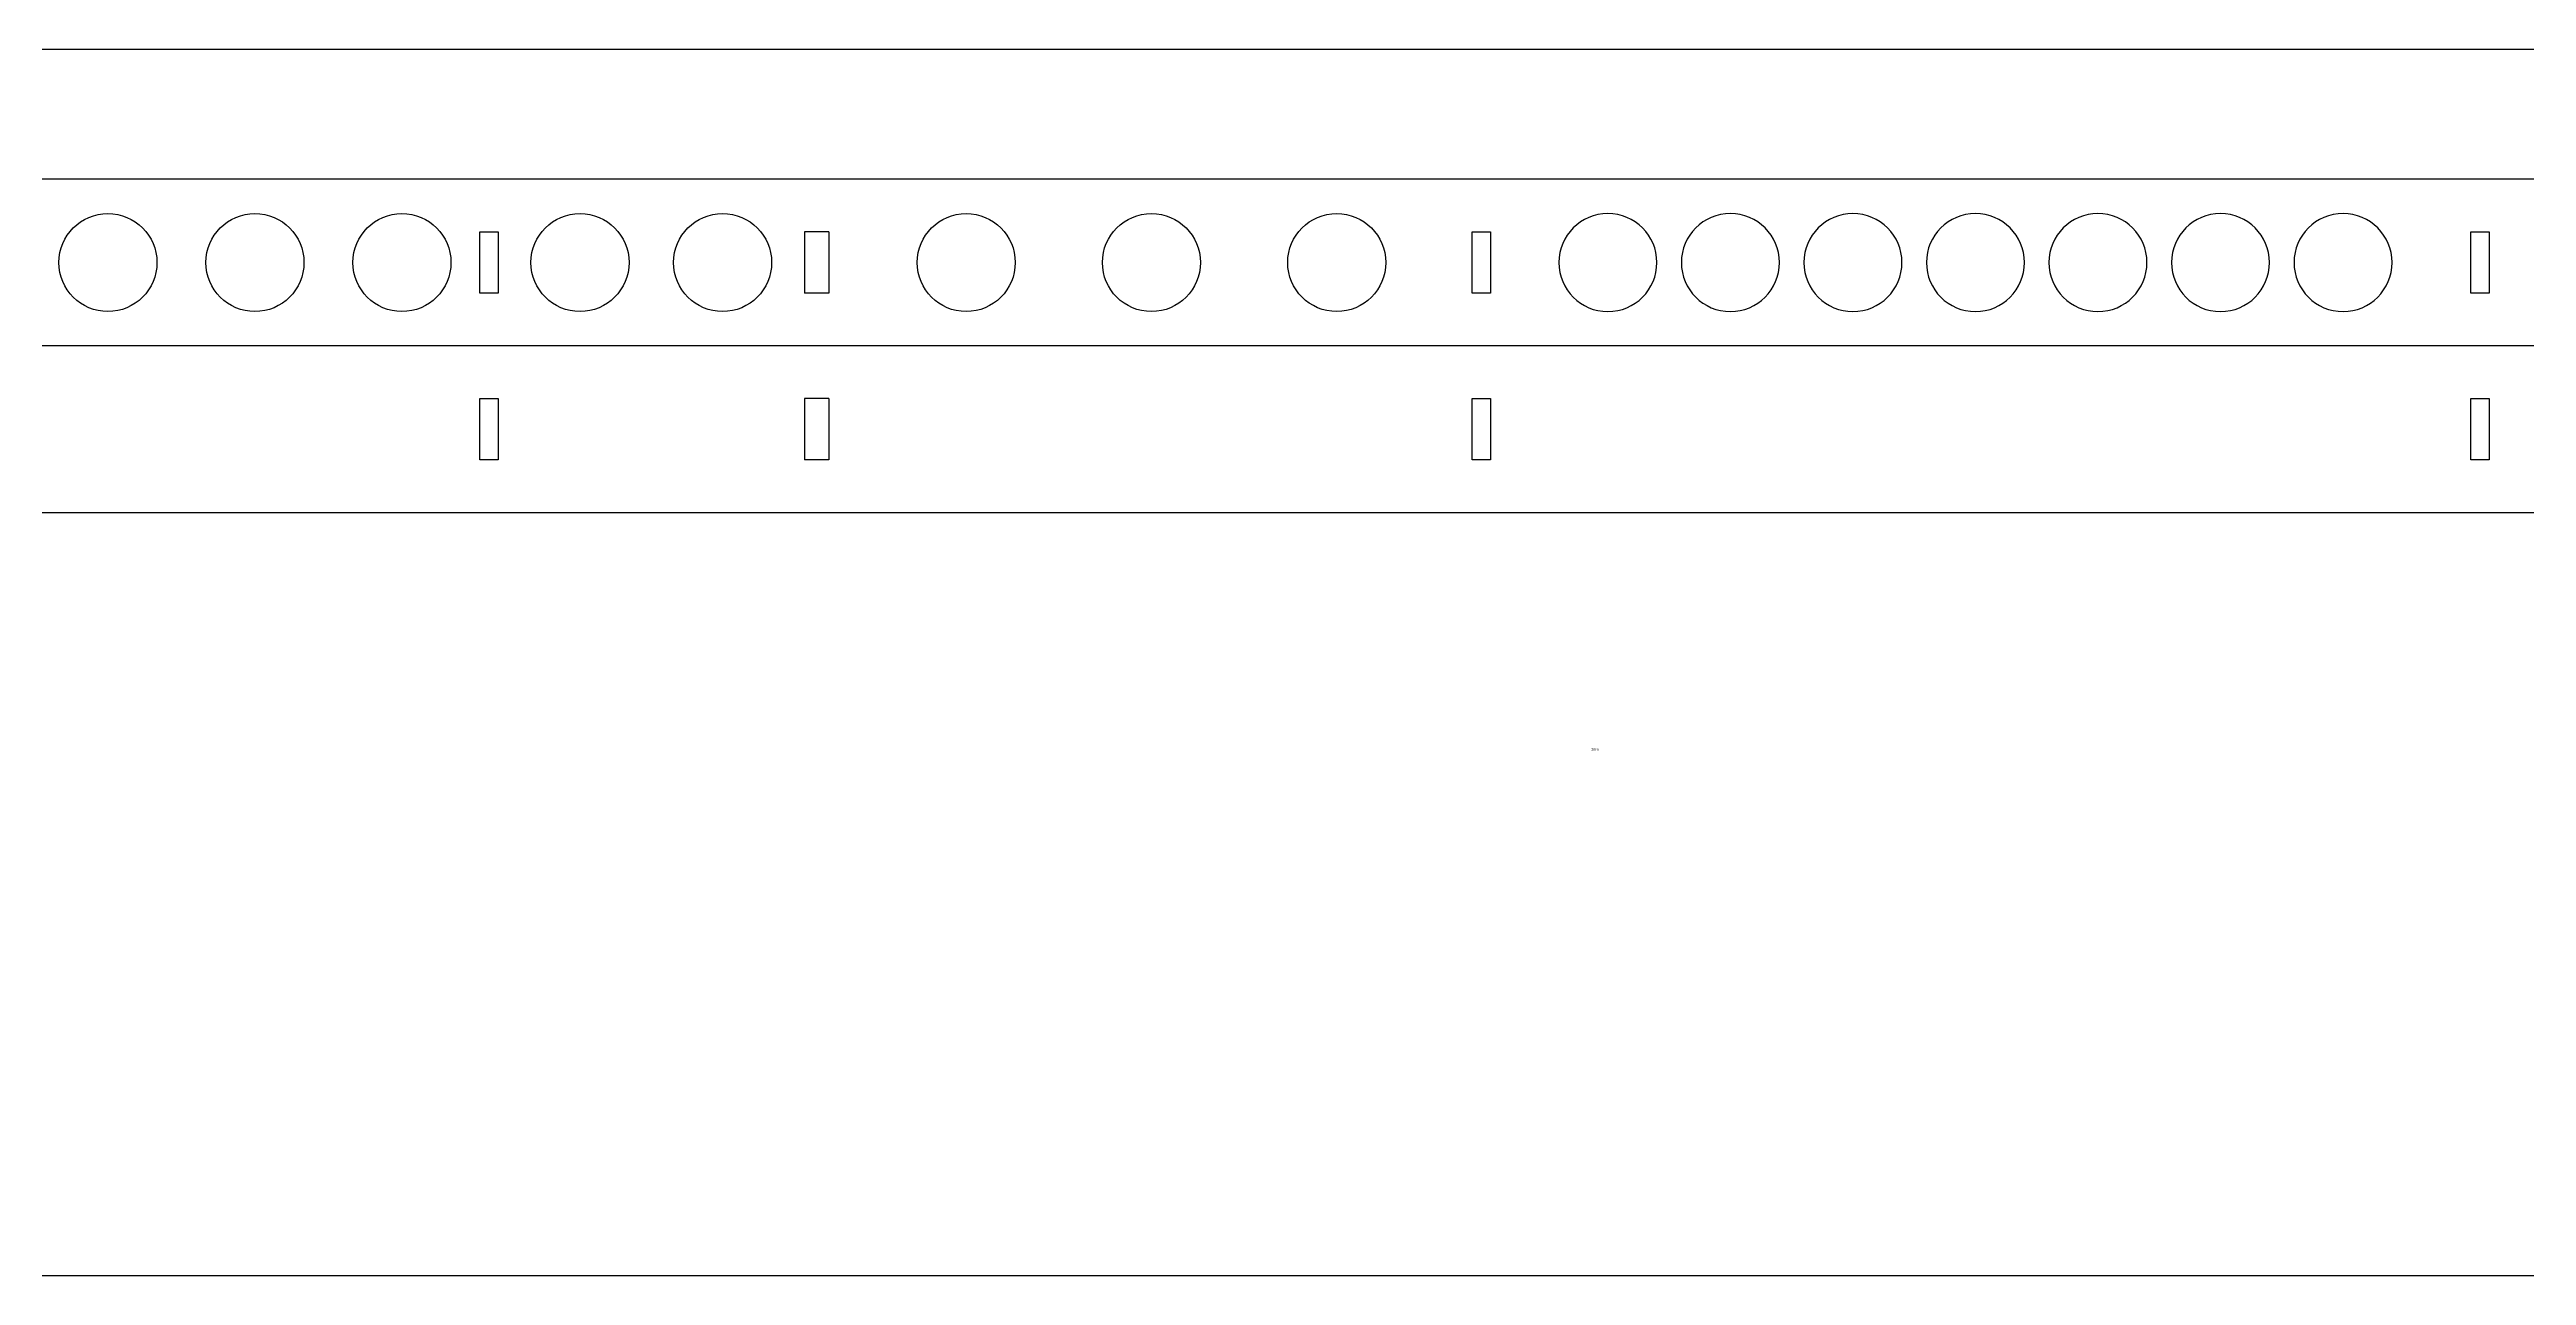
# Model space of a CAD drawing. Header units: inches. Extents: x 14 to 1585, y 4 to 1231.
# Drawn here: x 431.3 to 633.5, y 646.9 to 746.9 of the extents above; entities that cross this region are included whole.
import ezdxf

# ---------------------------------------------------------------- set-up
doc = ezdxf.new("R2010")
doc.units = ezdxf.units.IN
doc.header["$MEASUREMENT"] = 0
doc.styles.get("Standard").update_dxf_attribs({"font": 'arial.ttf'})

# ---------------------------------------------------------------- blocks, each defined once
blk = doc.blocks.new('*U9')
blk.add_circle((0, 0), 4)
blk = doc.blocks.new('*U10')
at = {"color": 0, "linetype": 'ByBlock', "lineweight": -2, "transparency": 16777216}
for p in [(0, 0), (10, 0), (20, 0), (30, 0), (40, 0), (50, 0), (60, 0)]:
    blk.add_blockref('*U9', p, dxfattribs=at)
blk = doc.blocks.new('*U11')
blk.add_circle((0, 0), 4)
blk = doc.blocks.new('*U12')
at = {"color": 0, "linetype": 'ByBlock', "lineweight": -2, "transparency": 16777216}
for p in [(0, 0), (12, 0), (24, 0)]:
    blk.add_blockref('*U11', p, dxfattribs=at)
blk = doc.blocks.new('*U13')
blk.add_circle((0, 0), 4)
blk = doc.blocks.new('*U14')
at = {"color": 0, "linetype": 'ByBlock', "lineweight": -2, "transparency": 16777216}
for p in [(0, 0), (15.12, 0), (30.24, 0)]:
    blk.add_blockref('*U13', p, dxfattribs=at)

msp = doc.modelspace()

# ---------------------------------------------------------------- linework, layer by layer
for p, q in [((1095.31, 746.94), (95.34, 746.94)), ((793.64, 736.37), (101.21, 736.37)), ((466.44, 729.57), (466.44, 732.07)), ((466.44, 732.07), (467.94, 732.07)), ((467.94, 732.07), (467.94, 727.07)), ((492.94, 732.07), (492.94, 727.07)), ((494.94, 732.07), (492.94, 732.07)), ((494.94, 732.07), (494.94, 727.07)), ((547.43, 729.57), (547.43, 732.07)), ((547.43, 732.07), (548.93, 732.07)), ((548.93, 732.07), (548.93, 727.07)), ((628.93, 729.57), (628.93, 732.07)), ((628.93, 732.07), (630.43, 732.07)), ((630.43, 732.07), (630.43, 727.07)), ((466.44, 727.07), (466.44, 729.57)), ((547.43, 727.07), (547.43, 729.57)), ((628.93, 727.07), (628.93, 729.57)), ((467.94, 727.07), (466.44, 727.07)), ((494.94, 727.07), (492.94, 727.07)), ((548.93, 727.07), (547.43, 727.07)), ((630.43, 727.07), (628.93, 727.07)), ((793.64, 722.77), (101.21, 722.77)), ((466.44, 715.97), (466.44, 718.47)), ((466.44, 718.47), (467.94, 718.47)), ((467.94, 718.47), (467.94, 713.47)), ((492.94, 718.47), (492.94, 713.47)), ((494.94, 718.47), (492.94, 718.47)), ((494.94, 718.47), (494.94, 713.47)), ((547.43, 715.97), (547.43, 718.47)), ((547.43, 718.47), (548.93, 718.47)), ((548.93, 718.47), (548.93, 713.47)), ((628.93, 715.97), (628.93, 718.47)), ((628.93, 718.47), (630.43, 718.47)), ((630.43, 718.47), (630.43, 713.47)), ((466.44, 713.47), (466.44, 715.97)), ((547.43, 713.47), (547.43, 715.97)), ((628.93, 713.47), (628.93, 715.97)), ((467.94, 713.47), (466.44, 713.47)), ((494.94, 713.47), (492.94, 713.47)), ((548.93, 713.47), (547.43, 713.47)), ((630.43, 713.47), (628.93, 713.47)), ((101.21, 709.17), (793.64, 709.17)), ((95.31, 646.94), (1095.31, 646.94))]:
    msp.add_line(p, q)
for centre in [(474.62, 729.57), (486.26, 729.57)]:
    msp.add_circle(centre, 4)

# ---------------------------------------------------------------- block references
for name, p in [('*U12', (436.09, 729.57)), ('*U14', (506.14, 729.57))]:
    msp.add_blockref(name, p)
at = {"xscale": -1}
msp.add_blockref('*U10', (618.51, 729.57), dxfattribs=at)

# ---------------------------------------------------------------- texts
at = {"insert": (557.15, 689.96), "char_height": 0.2, "attachment_point": 1}
msp.add_mtext_dynamic_manual_height_columns('3mm', width=93.028, gutter_width=1, heights=[0], dxfattribs=at)

doc.saveas('drawing.dxf')
